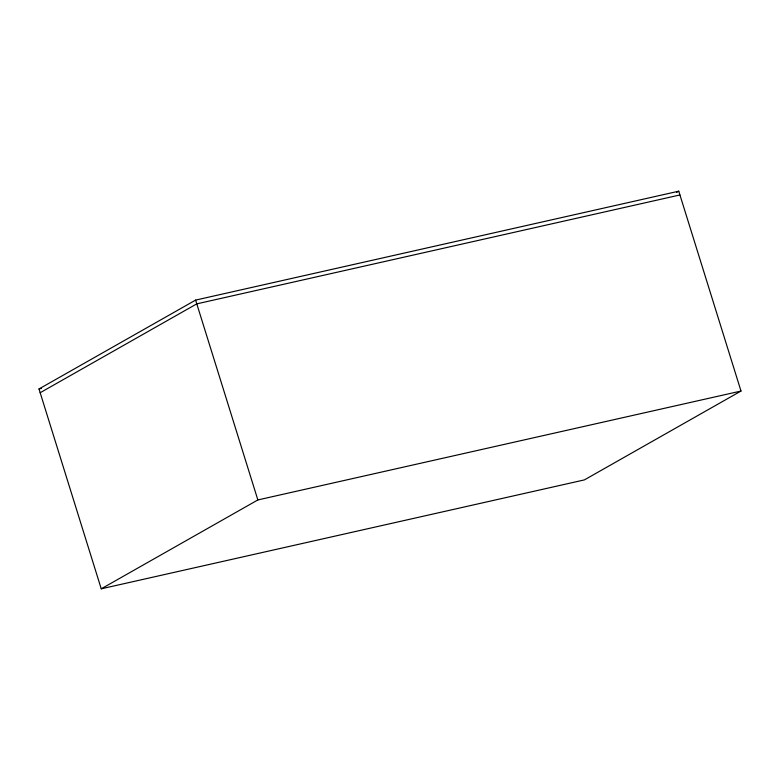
<?xml version="1.0" encoding="UTF-8"?>
<svg xmlns="http://www.w3.org/2000/svg" width="780" height="780" viewBox="0 0 780 780"><rect width="100%" height="100%" fill="white"/><g stroke="black" fill="none" stroke-linecap="round" stroke-linejoin="round"><path stroke-width="1.17" d="M39 388.957L195.614 300.095L678.756 191.188L741 391.043L584.386 479.905L101.244 588.812L39 388.957L41.379 388.421M40.17 392.73L196.784 303.859L679.926 194.961M676.64 192.387L678.756 191.188M101.244 588.812L257.858 499.941L741 391.043M195.614 300.095L257.858 499.941"/></g></svg>
